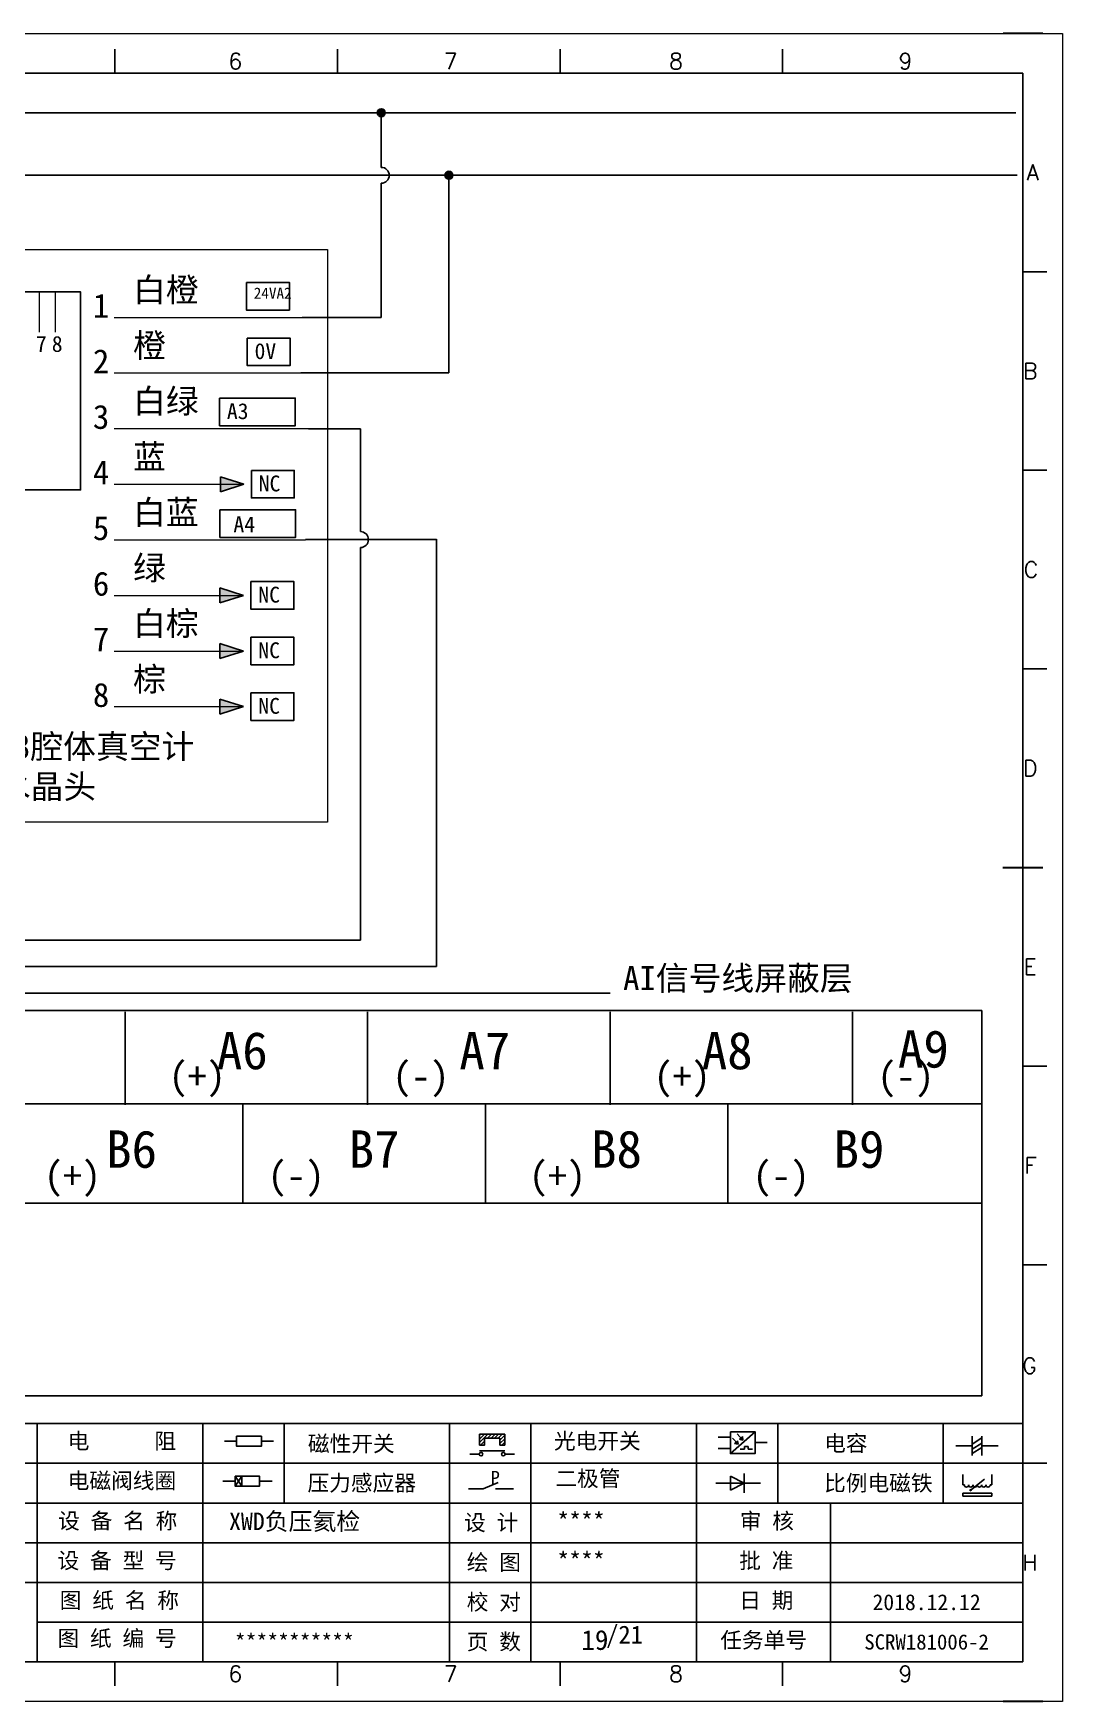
# Model space of a CAD drawing. Header units: millimetres. Extents: x -300 to 4128, y -106 to 2458.
# Drawn here: x 994.2 to 1123.7, y 973.7 to 1183.7 of the extents above; entities that cross this region are included whole.
import ezdxf
from ezdxf.enums import TextEntityAlignment as Align

# ---------------------------------------------------------------- set-up
doc = ezdxf.new("R2010")
doc.units = ezdxf.units.MM
doc.layers.add('AE_BOR', color=1, linetype='Continuous')
doc.styles.get("Standard").update_dxf_attribs({"font": ''})
doc.styles.add('WD', font='romans.shx', dxfattribs={"width": 0.8, "bigfont": 'gbcbig.shx'})
doc.styles.add('样式 2', font='')
doc.styles.add('汉字', font='')
doc.styles.get('Standard').set_extended_font_data('SimSun')
doc.styles.get('样式 2').set_extended_font_data('NSimSun')
doc.styles.get('汉字').set_extended_font_data('新宋体')

# ---------------------------------------------------------------- blocks, each defined once
blk = doc.blocks.new('磁性开关')
at = {"linetype": 'ByBlock'}
h = blk.add_hatch(dxfattribs=at)
h.set_pattern_fill('ANSI31', color=256, scale=0.1, style=0)
h.paths.add_polyline_path([(-1910.88, -776.69), (-1910.88, -775.29), (-1907.69, -775.29), (-1907.69, -776.69), (-1908.31, -776.69), (-1908.31, -775.79), (-1910.25, -775.79), (-1910.25, -776.69)])
for p, q in [((-1910.88, -776.69), (-1910.88, -775.29)), ((-1910.88, -775.29), (-1907.69, -775.29)), ((-1910.88, -776.69), (-1910.25, -776.69)), ((-1910.25, -776.69), (-1910.25, -775.79)), ((-1910.25, -775.79), (-1908.31, -775.79)), ((-1908.31, -776.69), (-1908.31, -775.79)), ((-1908.31, -776.69), (-1907.69, -776.69)), ((-1907.69, -775.29), (-1907.69, -776.69)), ((-1910.91, -777.81), (-1912.09, -777.81)), ((-1910.88, -777.39), (-1907.69, -777.39)), ((-1907.66, -777.81), (-1906.48, -777.81))]:
    blk.add_line(p, q, dxfattribs=at)
for centre in [(-1910.68, -777.81), (-1907.88, -777.81)]:
    blk.add_circle(centre, 0.225, dxfattribs=at)
blk = doc.blocks.new('光电开关')
at = {"linetype": 'ByBlock'}
h = blk.add_hatch(dxfattribs=at)
h.set_pattern_fill('ANSI31', color=256, scale=0.01, style=0)
h.set_pattern_definition([(45, (0.172267, 0), (-0.0224506403, 0.0224506403), [])])
h.paths.add_polyline_path([(-1882.44, -776.34), (-1882.5, -775.91), (-1882.68, -776.07)])
h.paths.add_polyline_path([(-1882.86, -776.23), (-1882.44, -776.34), (-1882.68, -776.07)])
h.paths.add_polyline_path([(-1883.05, -776.88), (-1883.11, -776.45), (-1883.29, -776.61)])
h.paths.add_polyline_path([(-1883.47, -776.77), (-1883.05, -776.88), (-1883.29, -776.61)])
for p, q in [((-1884.01, -775.96), (-1885.56, -775.96)), ((-1880.91, -775.3), (-1884.01, -778.05)), ((-1883.75, -776.09), (-1883.05, -776.88)), ((-1883.11, -776.45), (-1883.47, -776.77)), ((-1883.05, -776.88), (-1883.47, -776.77)), ((-1883.14, -775.55), (-1882.44, -776.34)), ((-1883.05, -776.88), (-1883.11, -776.45)), ((-1882.5, -775.91), (-1882.86, -776.23)), ((-1882.44, -776.34), (-1882.86, -776.23)), ((-1882.44, -776.34), (-1882.5, -775.91)), ((-1879.37, -776.67), (-1880.91, -776.67)), ((-1884.01, -777.39), (-1885.56, -777.39)), ((-1882.78, -777.47), (-1882.23, -777.47)), ((-1882.23, -777.47), (-1882.23, -777.14)), ((-1882.23, -777.14), (-1881.78, -777.14)), ((-1881.78, -777.47), (-1881.78, -777.14)), ((-1881.23, -777.47), (-1881.78, -777.47))]:
    blk.add_line(p, q, dxfattribs=at)
blk.add_lwpolyline([(-1884.01, -775.3), (-1880.91, -775.3), (-1880.91, -778.05), (-1884.01, -778.05)], close=True, dxfattribs=at)
blk = doc.blocks.new('电磁阀线圈')
at = {"linetype": 'ByBlock'}
for p, q in [((-1854.61, -796.54), (-1856.17, -796.54)), ((-1854.61, -795.92), (-1853.75, -797.16)), ((-1853.75, -795.92), (-1854.61, -797.16)), ((-1853.75, -795.92), (-1853.75, -797.16)), ((-1851.53, -796.54), (-1849.97, -796.54))]:
    blk.add_line(p, q, dxfattribs=at)
blk.add_lwpolyline([(-1854.61, -795.92), (-1851.53, -795.92), (-1851.53, -797.16), (-1854.61, -797.16)], close=True, dxfattribs=at)
blk = doc.blocks.new('压力感应器')
at = {"linetype": 'ByBlock'}
for p, q in [((-1815.59, -777.73), (-1813.71, -776.93)), ((-1817.44, -777.73), (-1815.59, -777.73)), ((-1811.78, -777.73), (-1814.05, -777.73))]:
    blk.add_line(p, q, dxfattribs=at)
at = {"linetype": 'ByBlock', "insert": (-1814.65, -775.48), "char_height": 1.68, "width": 1.2242, "attachment_point": 1}
blk.add_mtext('{\\fNSimSun|b0|i0|c134|p49;P}', dxfattribs=at)
blk = doc.blocks.new('二极管')
at = {"linetype": 'ByBlock'}
for p, q in [((-1787.52, -776.77), (-1781.92, -776.77)), ((-1783.97, -776.77), (-1785.69, -775.9)), ((-1785.69, -775.9), (-1785.69, -777.65)), ((-1783.97, -776.77), (-1785.69, -777.65)), ((-1783.97, -777.99), (-1783.97, -775.56))]:
    blk.add_line(p, q, dxfattribs=at)
blk = doc.blocks.new('电容')
at = {"linetype": 'ByBlock'}
for p, q in [((-1756.08, -782.99), (-1756.08, -780.56)), ((-1754.86, -780.79), (-1756.08, -781.55)), ((-1754.86, -782.99), (-1754.86, -780.56)), ((-1756.08, -781.77), (-1758.13, -781.77)), ((-1754.86, -781.44), (-1756.08, -782.2)), ((-1754.86, -781.99), (-1756.08, -782.75)), ((-1754.86, -781.77), (-1752.81, -781.77))]:
    blk.add_line(p, q, dxfattribs=at)
blk = doc.blocks.new('比例电磁阀')
at = {"linetype": 'ByBlock'}
for p, q in [((-1757.26, -775.38), (-1757.26, -776.71)), ((-1757.26, -776.71), (-1757.05, -776.71)), ((-1754.5, -775.98), (-1756.35, -777.44)), ((-1753.58, -776.71), (-1753.8, -776.71)), ((-1753.58, -775.38), (-1753.58, -776.71)), ((-1753.6, -777.73), (-1757.25, -777.73)), ((-1757.25, -778.13), (-1757.25, -777.73)), ((-1753.6, -778.13), (-1757.25, -778.13)), ((-1756.35, -777.44), (-1756.25, -777.25)), ((-1756.35, -777.44), (-1756.15, -777.38)), ((-1756.15, -777.38), (-1756.25, -777.25)), ((-1753.6, -777.73), (-1753.6, -778.13))]:
    blk.add_line(p, q, dxfattribs=at)
for centre in [(-1756.78, -776.71), (-1756.24, -776.71), (-1755.7, -776.71), (-1755.15, -776.71), (-1754.61, -776.71), (-1754.07, -776.71)]:
    blk.add_arc(centre, 0.271, 180, 0, dxfattribs=at)
blk = doc.blocks.new('电阻')
at = {"linetype": 'ByBlock'}
for p, q in [((-3.09, 0), (-1.57, 0)), ((1.57, 0), (3.09, 0))]:
    blk.add_line(p, q, dxfattribs=at)
blk.add_lwpolyline([(-1.57, 0.63), (1.57, 0.63), (1.57, -0.63), (-1.57, -0.63)], close=True, dxfattribs=at)
blk = doc.blocks.new('电控横A4')
at = {"color": 7}
for p, q in [((292, -5), (5, -5)), ((292, -205), (292, -5)), ((10.03, -205), (289.53, -205)), ((130.8, -205), (190.75, -205)), ((190.75, -205), (259.54, -205))]:
    blk.add_line(p, q, dxfattribs=at)
at = {"color": 7, "linetype": 'ByBlock'}
for p, q in [((292, -175), (5, -175)), ((292, -180), (5, -180)), ((292, -185), (5, -185)), ((292, -190), (5, -190)), ((292, -195), (5, -195)), ((292, -200), (168.03, -200))]:
    blk.add_line(p, q, dxfattribs=at)
at = {"color": 7, "lineweight": -2}
for p, q in [((168.03, -175), (168.03, -204.92)), ((188.84, -175), (188.84, -185)), ((199.08, -175), (199.08, -185)), ((219.89, -175), (219.89, -185)), ((230.12, -175), (230.12, -185)), ((250.93, -175), (250.93, -185)), ((261.17, -175), (261.17, -185)), ((281.98, -175), (281.98, -185)), ((188.84, -185), (188.84, -204.92)), ((219.89, -185), (219.89, -205)), ((230.12, -185), (230.12, -205)), ((250.93, -185), (250.93, -205)), ((267.79, -185), (267.79, -205))]:
    blk.add_line(p, q, dxfattribs=at)
at = {"color": 7, "ltscale": 2}
for p, q in [((292, -205), (292, -183.55)), ((259.54, -205), (289.53, -205)), ((259.54, -205), (292, -205))]:
    blk.add_line(p, q, dxfattribs=at)
at = {"layer": 'AE_BOR', "color": 7, "lineweight": 15}
for p, q in [((0, 0), (297, 0)), ((297, 0), (297, -210)), ((297, -210), (0, -210))]:
    blk.add_line(p, q, dxfattribs=at)
at = {"layer": 'AE_BOR', "color": 7}
for p, q in [((177.78, -5), (177.78, -2)), ((205.78, -5), (205.78, -2)), ((233.78, -5), (233.78, -2)), ((261.78, -5), (261.78, -2)), ((292, -30), (295, -30)), ((292, -55), (295, -55)), ((292, -80), (295, -80)), ((292, -130), (295, -130)), ((292, -155), (295, -155)), ((292, -180), (295, -180)), ((177.78, -205), (177.78, -208)), ((205.78, -205), (205.78, -208)), ((233.78, -205), (233.78, -208)), ((261.78, -205), (261.78, -208))]:
    blk.add_line(p, q, dxfattribs=at)
at = {"layer": 'AE_BOR', "color": 7, "lineweight": 30}
for p, q in [((294.53, 0), (289.53, 0)), ((289.5, -105), (294.5, -105)), ((294.53, -210), (289.53, -210))]:
    blk.add_line(p, q, dxfattribs=at)
at = {"color": 7, "linetype": 'ByBlock'}
for name, p in [('磁性开关', (2134.53, 598.96)), ('光电开关', (2139.22, 599.27)), ('电容', (2041.69, 603.98)), ('电磁阀线圈', (2047.53, 614.3)), ('压力感应器', (2039.72, 594.52)), ('二极管', (2040.91, 594.27)), ('比例电磁阀', (2041.69, 593.98))]:
    blk.add_blockref(name, p, dxfattribs=at)
at = {"color": 7}
blk.add_blockref('电阻', (194.66, -177.22), dxfattribs=at)
at = {"color": 7, "char_height": 2, "attachment_point": 1, "style": '汉字'}
for s, insert in [('{\\fKaiTi_GB2312|b0|i0|c134|p49;电      阻}', (171.86, -176.19)), ('{\\fKaiTi_GB2312|b0|i0|c134|p49;磁性开关}', (202.07, -176.53)), ('{\\fKaiTi_GB2312|b0|i0|c134|p49;光电开关}', (233.02, -176.19)), ('{\\fKaiTi_GB2312|b0|i0|c134|p49;电容}', (267, -176.48)), ('{\\fKaiTi_GB2312|b0|i0|c134|p49;电磁阀线圈}', (171.86, -181.19)), ('{\\fKaiTi_GB2312|b0|i0|c134|p49;压力感应器}', (202.02, -181.47)), ('{\\fKaiTi_GB2312|b0|i0|c134|p49;二极管}', (233.2, -180.91)), ('{\\fKaiTi_GB2312|b0|i0|c134|p49;比例电磁铁}', (267, -181.48)), ('{\\fKaiTi_GB2312|b0|i0|c134|p0;设 备 名 称}', (170.65, -186.24)), ('{\\fKaiTi_GB2312|b0|i0|c134|p0;设 计}', (221.72, -186.46)), ('{\\fKaiTi_GB2312|b0|i0|c134|p0;审 核}', (256.39, -186.25)), ('{\\fKaiTi_GB2312|b0|i0|c134|p0;设 备 型 号}', (170.58, -191.24)), ('{\\fKaiTi_GB2312|b0|i0|c134|p0;批 准}', (256.32, -191.25)), ('{\\fKaiTi_GB2312|b0|i0|c134|p0;绘 图}', (222.05, -191.46)), ('{\\fKaiTi_GB2312|b0|i0|c134|p0;图 纸 名 称}', (170.86, -196.24)), ('{\\fKaiTi_GB2312|b0|i0|c134|p0;校 对}', (222.05, -196.46)), ('{\\fKaiTi_GB2312|b0|i0|c134|p0;日 期}', (256.32, -196.25)), ('{\\fKaiTi_GB2312|b0|i0|c134|p0;图 纸 编 号}', (170.57, -201.03)), ('{\\fKaiTi_GB2312|b0|i0|c134|p0;页 数}', (222.05, -201.46)), ('{\\fKaiTi_GB2312|b0|i0|c134|p0;任务单号}', (253.94, -201.25))]:
    blk.add_mtext(s, dxfattribs=dict(at, insert=insert))
at = {"color": 7}
for s, insert, char_height, width, attachment_point in [('{\\fKaiTi_GB2312|b0|i0|c134|p49;XWD负压氦检}', (192.15, -186.2), 2.2, 26.5767, 1), ('{\\fKaiTi_GB2312|b0|i0|c134|p49;****}', (233.43, -186.2), 2.2, 15.3175, 1), ('{\\fKaiTi_GB2312|b0|i0|c134|p49;****}', (233.43, -191.2), 2.2, 15.3175, 1), ('\\pxqc;{\\fKaiTi_GB2312|b0|i0|c134|p49;2018.12.12}', (279.89, -197.5), 2, 24.2172, 5), ('\\pxqc;{\\fKaiTi_GB2312|b0|i0|c134|p49;SCRW181006-2}', (279.89, -202.5), 1.92, 24.2172, 5)]:
    blk.add_mtext(s, dxfattribs=dict(at, insert=insert, char_height=char_height, width=width, attachment_point=attachment_point))
at = {"color": 7, "lineweight": -2, "insert": (200.36, -202.5), "char_height": 2, "width": 31.0482, "attachment_point": 5}
blk.add_mtext('\\pxqc;{\\f宋体|b0|i0|c134|p2;\\C256;***********}', dxfattribs=at)
at = {"color": 7, "linetype": 'ByBlock', "lineweight": -2, "insert": (242.64, -201.84), "char_height": 4.2689, "width": 20.8102, "attachment_point": 5}
blk.add_mtext('\\pxql;  {\\H0.53119x; /21}', dxfattribs=at)
at = {"layer": 'AE_BOR', "color": 7, "style": 'WD'}
for s, p in [('6', (192.94, -4.5)), ('7', (220.04, -4.5)), ('8', (248.37, -4.5)), ('9', (277.23, -4.5)), ('6', (192.94, -207.5)), ('7', (220.04, -207.5)), ('8', (248.37, -207.5)), ('9', (277.23, -207.5))]:
    blk.add_text(s, height=2, dxfattribs=at).set_placement(p, align=Align.CENTER)
for s, p in [('A', (294.03, -17.5)), ('B', (293.84, -42.5)), ('C', (293.93, -67.5)), ('D', (293.84, -92.5)), ('E', (293.74, -117.5)), ('F', (293.74, -142.5)), ('F', (293.74, -142.5)), ('G', (293.74, -167.72)), ('H', (293.84, -192.5))]:
    blk.add_text(s, height=2, dxfattribs=at).set_placement(p, align=Align.MIDDLE_RIGHT)

msp = doc.modelspace()

# ---------------------------------------------------------------- hatches: boundary and pattern name
at = {"lineweight": -2}
h = msp.add_hatch(color=0, dxfattribs=at)
edge = h.paths.add_edge_path()
edge.add_arc((1037.993, 1173.737), 0.5, 0, 360)
h = msp.add_hatch(color=7, dxfattribs=at)
edge = h.paths.add_edge_path()
edge.add_arc((1046.495, 1165.865), 0.5, 0, 360)
for points in [[(1017.745, 1127.926), (1020.693, 1126.982), (1017.745, 1126.037)], [(1017.699, 1113.926), (1020.647, 1112.982), (1017.699, 1112.037)], [(1017.699, 1106.926), (1020.647, 1105.982), (1017.699, 1105.037)], [(1017.699, 1099.926), (1020.647, 1098.982), (1017.699, 1098.037)]]:
    msp.add_hatch(color=7).paths.add_polyline_path(points)

# ---------------------------------------------------------------- linework, layer by layer
at = {"color": 0, "lineweight": -2}
for p, q in [((841.505, 1173.737), (1117.797, 1173.737)), ((1037.993, 1166.865), (1037.993, 1173.737)), ((841.505, 1165.865), (1117.986, 1165.865)), ((1044.927, 1066.269), (1044.927, 1120.05)), ((1035.375, 1069.595), (1035.375, 1119.006)), ((929.077, 1069.595), (1035.375, 1069.595)), ((959.464, 1066.269), (1044.927, 1066.269)), ((975.269, 1062.896), (1066.769, 1062.896)), ((1005.769, 1048.852), (1005.769, 1060.574)), ((1036.269, 1048.852), (1036.269, 1060.574)), ((1066.769, 1048.852), (1066.769, 1060.574)), ((1097.269, 1048.852), (1097.269, 1060.574)), ((837.582, 1048.987), (1113.532, 1048.987)), ((1020.582, 1048.987), (1020.582, 1036.477)), ((1051.082, 1048.987), (1051.082, 1036.477)), ((1081.582, 1048.987), (1081.582, 1036.477)), ((837.582, 1036.477), (1113.511, 1036.477))]:
    msp.add_line(p, q, dxfattribs=at)
at = {"color": 7, "lineweight": -2}
for p, q in [((1046.495, 1140.982), (1046.495, 1165.865)), ((1037.993, 1147.982), (1037.993, 1164.865)), ((1028.022, 1147.982), (1037.993, 1147.982)), ((1027.884, 1140.982), (1046.495, 1140.982)), ((1028.854, 1133.949), (1035.375, 1133.949)), ((1035.375, 1121.006), (1035.375, 1133.949)), ((1028.442, 1120.006), (1044.927, 1120.006))]:
    msp.add_line(p, q, dxfattribs=at)
at = {"color": 7, "lineweight": 0}
for p, q in [((994.948, 1151.26), (994.948, 1146.102)), ((996.948, 1151.26), (996.948, 1146.102)), ((1004.384, 1147.982), (1028.022, 1147.982)), ((1004.384, 1140.982), (1027.884, 1140.982)), ((1004.384, 1133.982), (1028.851, 1133.982)), ((1004.384, 1126.982), (1020.693, 1126.982)), ((1004.384, 1119.982), (1028.436, 1119.982)), ((1004.384, 1112.982), (1020.647, 1112.982)), ((1004.384, 1105.982), (1020.647, 1105.982)), ((1004.384, 1098.982), (1020.647, 1098.982))]:
    msp.add_line(p, q, dxfattribs=at)
at = {"color": 7}
for p, q in [((1017.745, 1127.926), (1017.745, 1126.037)), ((1020.693, 1126.982), (1017.745, 1127.926)), ((1020.693, 1126.982), (1017.745, 1126.037)), ((1017.699, 1113.926), (1017.699, 1112.037)), ((1020.647, 1112.982), (1017.699, 1113.926)), ((1020.647, 1112.982), (1017.699, 1112.037)), ((1017.699, 1106.926), (1017.699, 1105.037)), ((1020.647, 1105.982), (1017.699, 1106.926)), ((1020.647, 1105.982), (1017.699, 1105.037)), ((1017.699, 1099.926), (1017.699, 1098.037)), ((1020.647, 1098.982), (1017.699, 1099.926)), ((1020.647, 1098.982), (1017.699, 1098.037))]:
    msp.add_line(p, q, dxfattribs=at)
at = {"lineweight": 0}
msp.add_lwpolyline([(978.974, 1156.506), (1031.224, 1156.506), (1031.224, 1084.416), (978.974, 1084.416)], close=True, dxfattribs=at)
at = {"color": 7}
for points in [[(980.128, 1151.191), (1000.159, 1151.191), (1000.159, 1126.252), (980.128, 1126.252)], [(1021.023, 1152.375), (1026.426, 1152.375), (1026.426, 1148.901), (1021.023, 1148.901)], [(1021.12, 1145.375), (1026.523, 1145.375), (1026.523, 1141.901), (1021.12, 1141.901)], [(1017.64, 1137.818), (1027.157, 1137.818), (1027.157, 1134.344), (1017.64, 1134.344)], [(1021.644, 1128.719), (1027.047, 1128.719), (1027.047, 1125.245), (1021.644, 1125.245)], [(1017.684, 1123.755), (1027.201, 1123.755), (1027.201, 1120.281), (1017.684, 1120.281)], [(1021.598, 1114.719), (1027.001, 1114.719), (1027.001, 1111.245), (1021.598, 1111.245)], [(1021.598, 1107.719), (1027.001, 1107.719), (1027.001, 1104.245), (1021.598, 1104.245)], [(1021.598, 1100.719), (1027.001, 1100.719), (1027.001, 1097.245), (1021.598, 1097.245)]]:
    msp.add_lwpolyline(points, close=True, dxfattribs=at)
at = {"color": 0, "lineweight": -2}
msp.add_lwpolyline([(837.582, 1060.72), (1113.511, 1060.72), (1113.511, 1012.235), (837.582, 1012.235)], close=True, dxfattribs=at)
msp.add_circle((1037.993, 1173.737), 0.5, dxfattribs=at)
at = {"color": 7, "lineweight": -2}
msp.add_circle((1046.495, 1165.865), 0.5, dxfattribs=at)
for centre in [(1037.993, 1165.865), (1035.375, 1120.006)]:
    msp.add_arc(centre, 1, 270, 90, dxfattribs=at)

# ---------------------------------------------------------------- block references
msp.add_blockref('电控横A4', (826.689, 1183.73))

# ---------------------------------------------------------------- texts
msp.add_text('19', height=2.5).set_placement((1063.157, 980.242))
at = {"color": 7, "attachment_point": 1}
for s, insert, char_height, width in [('{\\fSimSun|b0|i0|c134|p2;白橙}', (1006.77, 1152.956), 3.024, 47.92444), ('{\\fSimSun|b0|i0|c134|p2;1}', (1001.717, 1150.967), 3.024, 47.92444), ('{\\fSimSun|b0|i0|c134|p2;7}', (994.544, 1145.635), 2, 3.70552), ('{\\fSimSun|b0|i0|c134|p2;8}', (996.544, 1145.635), 2, 3.70552), ('{\\fSimSun|b0|i0|c134|p2;橙}', (1006.77, 1145.956), 3.024, 47.92444), ('{\\fSimSun|b0|i0|c134|p2;2}', (1001.717, 1143.967), 3.024, 47.92444), ('{\\fSimSun|b0|i0|c134|p2;白绿}', (1006.77, 1138.956), 3.024, 47.92444), ('{\\fSimSun|b0|i0|c134|p2;3}', (1001.717, 1136.967), 3.024, 47.92444), ('{\\fSimSun|b0|i0|c134|p2;蓝}', (1006.77, 1131.956), 3.024, 47.92444), ('{\\fSimSun|b0|i0|c134|p2;4}', (1001.717, 1129.967), 3.024, 47.92444), ('{\\fSimSun|b0|i0|c134|p2;白蓝}', (1006.77, 1124.956), 3.024, 47.92444), ('{\\fSimSun|b0|i0|c134|p2;5}', (1001.717, 1122.967), 3.024, 47.92444), ('{\\fSimSun|b0|i0|c134|p2;绿}', (1006.77, 1117.956), 3.024, 47.92444), ('{\\fSimSun|b0|i0|c134|p2;6}', (1001.717, 1115.967), 3.024, 47.92444), ('{\\fSimSun|b0|i0|c134|p2;白棕}', (1006.77, 1110.956), 3.024, 47.92444), ('{\\fSimSun|b0|i0|c134|p2;7}', (1001.717, 1108.967), 3.024, 47.92444), ('{\\fSimSun|b0|i0|c134|p2;棕}', (1006.77, 1103.956), 3.024, 47.92444), ('{\\fSimSun|b0|i0|c134|p2;8}', (1001.717, 1101.967), 3.024, 47.92444), ('#3腔体真空计\\P水晶头', (989.742, 1095.476), 3.024, 47.92444), ('{AI信号线屏蔽层}', (1068.406, 1066.315), 3.024, 31.53245)]:
    msp.add_mtext(s, dxfattribs=dict(at, insert=insert, char_height=char_height, width=width))
at = {"color": 7, "width": 11.52479, "attachment_point": 1, "style": '样式 2'}
for s, insert, char_height in [('24VA2', (1021.951, 1151.731), 1.4), ('0V', (1022.048, 1144.731), 2), ('A3', (1018.568, 1137.174), 2), ('NC', (1022.572, 1128.075), 2), ('A4', (1019.389, 1122.928), 2), ('NC', (1022.526, 1114.075), 2), ('NC', (1022.526, 1107.075), 2), ('NC', (1022.526, 1100.075), 2)]:
    msp.add_mtext(s, dxfattribs=dict(at, insert=insert, char_height=char_height))
at = {"color": 0, "lineweight": -2, "attachment_point": 1}
for s, insert, char_height, width in [('A6', (1017.303, 1058.039), 4.7064, 13.31977), ('A7', (1047.803, 1058.039), 4.7064, 13.31977), ('A8', (1078.303, 1058.039), 4.7064, 13.31977), ('A9', (1102.978, 1058.247), 4.7064, 13.31977), ('(+)', (1011.258, 1054.236), 3.5, 24.73999), ('(-)', (1039.394, 1054.236), 3.5, 24.73999), ('(+)', (1072.258, 1054.213), 3.5, 24.73999), ('(-)', (1100.394, 1054.213), 3.5, 24.73999), ('B6', (1003.379, 1045.636), 4.7064, 13.31977), ('B7', (1033.879, 1045.636), 4.7064, 13.31977), ('B8', (1064.379, 1045.636), 4.7064, 13.31977), ('B9', (1094.879, 1045.636), 4.7064, 13.31977), ('(+)', (995.571, 1041.703), 3.5, 24.73999), ('(-)', (1023.707, 1041.703), 3.5, 24.73999), ('(+)', (1056.571, 1041.703), 3.5, 24.73999), ('(-)', (1084.707, 1041.703), 3.5, 24.73999)]:
    msp.add_mtext(s, dxfattribs=dict(at, insert=insert, char_height=char_height, width=width))

doc.saveas('drawing.dxf')
